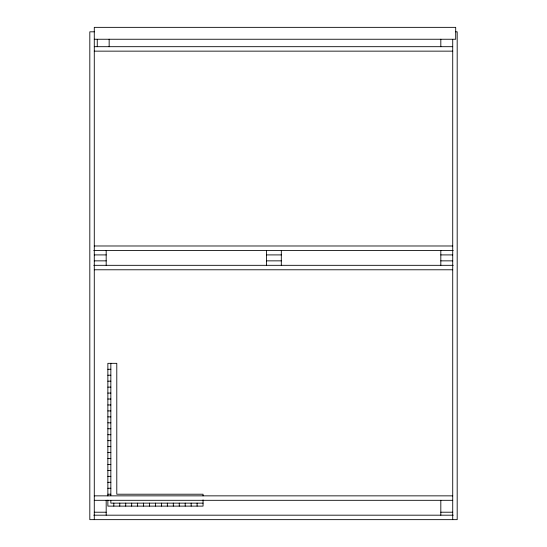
<?xml version="1.0" encoding="UTF-8"?>
<svg xmlns="http://www.w3.org/2000/svg" width="547" height="547" viewBox="0 0 547 547"><rect width="100%" height="100%" fill="white"/><g stroke="black" fill="none" stroke-linecap="round" stroke-linejoin="round"><path stroke-width="0.82" d="M94.282 31.815L89.817 31.815L89.817 519.65L457.183 519.65L457.183 31.815L455.699 31.815M94.282 39.247L455.699 39.247L455.699 27.35L94.282 27.35L94.282 519.65M94.282 46.686L452.718 46.686M94.282 51.144L452.718 51.144M94.282 245.986L452.718 245.986M93.783 250.444L453.217 250.444M94.282 254.909L106.18 254.909M266.437 254.909L281.308 254.909M440.82 254.909L452.718 254.909M94.282 260.857L106.18 260.857M266.437 260.857L281.308 260.857M440.82 260.857L452.718 260.857M93.783 265.322L453.217 265.322M94.282 269.78L452.718 269.78M107.868 369.28L110.843 369.28M107.868 375.228L110.843 375.228M107.868 381.177L110.843 381.177M107.868 387.126L110.843 387.126M107.868 393.074L110.843 393.074M107.868 399.023L110.843 399.023M107.868 404.971L110.843 404.971M107.868 410.92L110.843 410.92M107.868 416.876L110.843 416.876M107.868 422.824L110.843 422.824M107.868 428.773L110.843 428.773M107.868 434.721L110.843 434.721M107.868 440.67L110.843 440.67M107.868 446.619L110.843 446.619M107.868 452.567L110.843 452.567M107.868 458.516L110.843 458.516M107.868 464.465L110.843 464.465M107.868 470.413L110.843 470.413M107.868 476.362L110.843 476.362M107.868 482.31L110.843 482.31M107.868 488.266L110.843 488.266M107.868 494.214L110.843 494.214M94.282 495.856L452.718 495.856M94.282 500.314L452.718 500.314M203.053 503.137L110.843 503.137L110.843 500.58M94.282 512.211L106.18 512.211M440.82 512.211L452.718 512.211M93.783 515.185L453.217 515.185M452.718 39.48L452.718 519.65M440.82 39.247L440.82 46.686M440.82 250.444L440.82 265.322M440.82 500.314L440.82 515.185M281.308 250.444L281.308 265.322M266.437 250.444L266.437 265.322M203.053 495.835L203.053 494.214L116.791 494.214L116.791 363.331L107.868 363.331L107.868 495.91M203.053 499.89L203.053 506.112L107.868 506.112L107.868 500.163M197.105 503.137L197.105 506.112M191.156 503.137L191.156 506.112M185.207 503.137L185.207 506.112M179.259 503.137L179.259 506.112M173.31 503.137L173.31 506.112M167.361 503.137L167.361 506.112M161.413 503.137L161.413 506.112M155.464 503.137L155.464 506.112M149.516 503.137L149.516 506.112M143.56 503.137L143.56 506.112M137.612 503.137L137.612 506.112M131.663 503.137L131.663 506.112M125.714 503.137L125.714 506.112M119.766 503.137L119.766 506.112M113.817 503.137L113.817 506.112M110.843 363.331L110.843 495.466M109.154 39.247L109.154 46.686M106.18 250.444L106.18 265.322M106.18 500.314L106.18 515.185M97.257 39.48L97.257 46.686"/></g></svg>
